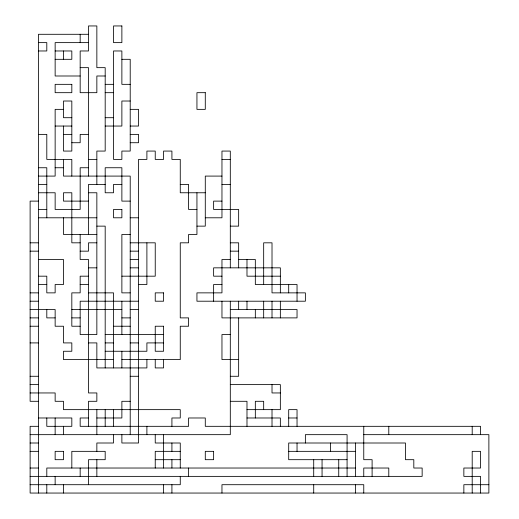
<?xml version="1.0" encoding="UTF-8"?>
<svg xmlns="http://www.w3.org/2000/svg" width="519" height="519" viewBox="0 0 519 519"><rect width="100%" height="100%" fill="white"/><g stroke="black" fill="none" stroke-linecap="round" stroke-linejoin="round"><path stroke-width="0.78" d="M88.509 34.293L38.464 34.293L38.464 493.05M38.464 42.629L46.801 42.629L46.801 50.972L38.464 50.972M88.509 42.629L55.144 42.629L55.144 75.995L80.166 75.995M55.144 50.972L71.823 50.972L71.823 59.315L55.144 59.315M121.874 59.315L130.211 59.315L130.211 151.068L121.874 151.068L121.874 159.404L113.531 159.404L113.531 50.972L121.874 50.972L121.874 84.338L130.211 84.338M80.166 67.658L88.509 67.658L88.509 176.09M105.188 75.995L96.852 75.995L96.852 92.68L80.166 92.68L80.166 50.972L88.509 50.972L88.509 25.95L96.852 25.95L96.852 67.658L105.188 67.658L105.188 151.068L96.852 151.068L96.852 184.433M105.188 84.338L113.531 84.338M105.188 92.68L113.531 92.68M130.211 101.017L121.874 101.017L121.874 126.046L105.188 126.046M63.487 109.36L55.144 109.36L55.144 176.09L38.464 176.09M130.211 109.36L138.554 109.36L138.554 126.046L130.211 126.046M71.823 117.703L63.487 117.703L63.487 101.017L71.823 101.017L71.823 151.068L63.487 151.068L63.487 126.046M105.188 117.703L113.531 117.703M55.144 126.046L71.823 126.046M38.464 134.382L46.801 134.382L46.801 159.404L71.823 159.404L71.823 176.09M63.487 134.382L71.823 134.382M88.509 134.382L80.166 134.382L80.166 142.725L71.823 142.725M130.211 134.382L138.554 134.382L138.554 142.725L130.211 142.725M88.509 159.404L96.852 159.404M221.963 159.404L230.306 159.404M38.464 167.747L46.801 167.747L46.801 217.792M55.144 167.747L63.487 167.747M88.509 167.747L80.166 167.747L80.166 209.455L55.144 209.455L55.144 192.77L38.464 192.77M221.963 176.09L205.284 176.09L205.284 226.135L196.941 226.135M38.464 184.433L46.801 184.433M105.188 184.433L88.509 184.433L88.509 234.478M121.874 184.433L113.531 184.433L113.531 192.77L105.188 192.77L105.188 167.747L121.874 167.747L121.874 201.113L130.211 201.113M180.262 184.433L188.598 184.433L188.598 209.455L196.941 209.455M221.963 184.433L230.306 184.433M88.509 192.77L96.852 192.77L96.852 334.567L80.166 334.567L80.166 301.208L138.554 301.208M205.284 192.77L180.262 192.77L180.262 159.404L171.919 159.404L171.919 151.068L163.576 151.068L163.576 159.404L155.239 159.404L155.239 151.068L146.896 151.068L146.896 159.404L138.554 159.404L138.554 443.005L121.874 443.005L121.874 434.663M38.464 201.113L30.121 201.113L30.121 401.297L38.464 401.297M88.509 201.113L63.487 201.113L63.487 192.77L71.823 192.77L71.823 242.821L80.166 242.821M221.963 201.113L213.627 201.113L213.627 209.455L238.649 209.455L238.649 226.135L230.306 226.135M38.464 209.455L46.801 209.455M38.464 217.792L96.852 217.792M130.211 217.792L138.554 217.792M205.284 217.792L221.963 217.792L221.963 151.068L230.306 151.068L230.306 267.843M96.852 226.135L105.188 226.135L105.188 367.932M96.852 234.478L63.487 234.478L63.487 217.792M130.211 234.478L121.874 234.478L121.874 292.865L130.211 292.865M30.121 242.821L38.464 242.821M96.852 242.821L88.509 242.821L88.509 251.157L80.166 251.157M130.211 242.821L155.239 242.821L155.239 276.179L121.874 276.179M230.306 242.821L238.649 242.821L238.649 267.843M30.121 251.157L38.464 251.157M130.211 251.157L138.554 251.157M230.306 251.157L238.649 251.157M38.464 259.5L63.487 259.5L63.487 284.522L55.144 284.522L55.144 292.865L46.801 292.865L46.801 276.179L38.464 276.179M130.211 259.5L138.554 259.5M230.306 259.5L221.963 259.5L221.963 292.865L196.941 292.865L196.941 301.208L305.373 301.208L305.373 292.865L272.014 292.865L272.014 242.821L263.671 242.821L263.671 284.522M238.649 259.5L255.329 259.5L255.329 284.522L297.037 284.522L297.037 301.208M88.509 267.843L96.852 267.843M130.211 267.843L138.554 267.843M88.509 276.179L80.166 276.179L80.166 292.865L71.823 292.865L71.823 326.23L80.166 326.23M221.963 276.179L213.627 276.179L213.627 267.843L280.351 267.843L280.351 292.865M280.351 276.179L246.986 276.179L246.986 259.5M38.464 284.522L46.801 284.522M80.166 284.522L88.509 284.522M138.554 284.522L146.896 284.522L146.896 242.821M221.963 284.522L213.627 284.522L213.627 301.208M30.121 292.865L38.464 292.865M88.509 292.865L113.531 292.865L113.531 367.932M30.121 301.208L38.464 301.208M30.121 309.545L55.144 309.545L55.144 326.23L63.487 326.23L63.487 342.91L71.823 342.91L71.823 351.253L63.487 351.253L63.487 359.596L113.531 359.596M71.823 309.545L121.874 309.545M130.211 309.545L138.554 309.545M230.306 309.545L297.037 309.545L297.037 317.888L221.963 317.888L221.963 301.208M30.121 317.888L38.464 317.888M55.144 317.888L46.801 317.888L46.801 309.545M71.823 317.888L80.166 317.888M121.874 317.888L130.211 317.888M30.121 326.23L38.464 326.23M113.531 326.23L130.211 326.23M105.188 334.567L163.576 334.567M230.306 334.567L221.963 334.567L221.963 359.596L238.649 359.596M30.121 342.91L38.464 342.91M88.509 342.91L96.852 342.91L96.852 367.932L146.896 367.932L146.896 359.596M105.188 342.91L113.531 342.91M130.211 342.91L138.554 342.91M163.576 342.91L146.896 342.91L146.896 351.253L105.188 351.253M121.874 359.596L180.262 359.596L180.262 326.23L188.598 326.23L188.598 317.888L180.262 317.888L180.262 242.821L188.598 242.821L188.598 234.478L196.941 234.478L196.941 192.77M30.121 376.275L38.464 376.275M130.211 376.275L138.554 376.275M230.306 376.275L238.649 376.275L238.649 317.888M30.121 384.618L38.464 384.618M230.306 384.618L280.351 384.618L280.351 409.64L246.986 409.64M30.121 392.954L55.144 392.954L55.144 401.297L63.487 401.297L63.487 409.64L180.262 409.64L180.262 417.983L171.919 417.983L171.919 426.32M280.351 392.954L272.014 392.954L272.014 384.618M130.211 401.297L121.874 401.297L121.874 417.983L96.852 417.983M230.306 401.297L246.986 401.297L246.986 426.32M38.464 417.983L71.823 417.983L71.823 426.32L46.801 426.32L46.801 417.983M88.509 417.983L80.166 417.983L80.166 426.32L188.598 426.32L188.598 417.983L205.284 417.983L205.284 426.32L480.536 426.32L480.536 434.663M246.986 417.983L280.351 417.983L280.351 426.32M288.694 417.983L297.037 417.983M38.464 426.32L30.121 426.32L30.121 493.05L488.879 493.05L488.879 434.663L363.761 434.663M30.121 434.663L230.306 434.663L230.306 301.208M30.121 443.005L38.464 443.005M30.121 451.342L38.464 451.342M180.262 451.342L155.239 451.342L155.239 468.028M288.694 451.342L355.424 451.342M155.239 459.685L180.262 459.685M347.081 459.685L288.694 459.685L288.694 443.005L405.469 443.005L405.469 459.685L413.812 459.685L413.812 468.028L422.148 468.028L422.148 476.371L30.121 476.371M30.121 468.028L38.464 468.028M355.424 468.028L46.801 468.028L46.801 476.371M30.121 484.707L180.262 484.707L180.262 476.371M488.879 484.707L463.856 484.707L463.856 493.05M480.536 493.05L480.536 476.371L463.856 476.371L463.856 468.028L480.536 468.028L480.536 451.342L472.199 451.342L472.199 493.05M472.199 426.32L472.199 434.663M388.789 426.32L388.789 434.663M388.789 476.371L388.789 468.028L363.761 468.028L363.761 476.371M372.104 476.371L372.104 459.685L363.761 459.685L363.761 426.32M363.761 493.05L363.761 484.707L221.963 484.707L221.963 493.05M355.424 443.005L355.424 476.371M355.424 484.707L355.424 493.05M347.081 476.371L347.081 434.663L305.373 434.663L305.373 443.005M338.738 459.685L338.738 476.371M330.402 443.005L330.402 451.342M322.059 459.685L322.059 476.371M313.716 459.685L313.716 476.371M313.716 484.707L313.716 493.05M297.037 426.32L297.037 409.64L288.694 409.64L288.694 426.32M297.037 443.005L297.037 451.342M288.694 284.522L288.694 292.865M280.351 301.208L280.351 317.888M272.014 301.208L272.014 317.888M272.014 409.64L272.014 426.32M263.671 301.208L263.671 317.888M263.671 409.64L263.671 401.297L255.329 401.297L255.329 417.983M255.329 309.545L255.329 317.888M246.986 301.208L246.986 309.545M238.649 301.208L238.649 309.545M188.598 468.028L188.598 476.371M180.262 468.028L180.262 443.005L155.239 443.005L155.239 434.663M171.919 443.005L171.919 451.342M171.919 459.685L171.919 468.028M171.919 484.707L171.919 493.05M163.576 359.596L163.576 367.932L155.239 367.932L155.239 359.596M163.576 434.663L163.576 468.028M163.576 484.707L163.576 493.05M146.896 426.32L146.896 434.663M130.211 434.663L130.211 176.09L63.487 176.09L63.487 159.404M121.874 301.208L121.874 334.567M121.874 351.253L121.874 367.932M113.531 409.64L113.531 426.32M113.531 434.663L113.531 443.005L96.852 443.005L96.852 451.342M105.188 409.64L105.188 426.32M96.852 409.64L96.852 434.663M96.852 459.685L96.852 476.371M88.509 426.32L88.509 401.297L96.852 401.297L96.852 392.954L88.509 392.954L88.509 259.5L80.166 259.5L80.166 234.478M88.509 484.707L88.509 459.685L105.188 459.685L105.188 451.342L71.823 451.342L71.823 468.028M80.166 34.293L80.166 42.629M80.166 468.028L80.166 476.371M63.487 50.972L63.487 59.315M63.487 426.32L63.487 434.663M63.487 484.707L63.487 493.05M55.144 417.983L55.144 434.663M55.144 476.371L55.144 484.707M46.801 484.707L46.801 493.05M121.874 25.95L113.531 25.95L113.531 42.629L121.874 42.629L121.874 25.95M71.823 84.338L55.144 84.338L55.144 92.68L71.823 92.68L71.823 84.338M205.284 92.68L196.941 92.68L196.941 109.36L205.284 109.36L205.284 92.68M121.874 209.455L113.531 209.455L113.531 217.792L121.874 217.792L121.874 209.455M163.576 292.865L155.239 292.865L155.239 301.208L163.576 301.208L163.576 292.865M163.576 326.23L155.239 326.23L155.239 351.253L163.576 351.253L163.576 326.23M63.487 451.342L55.144 451.342L55.144 459.685L63.487 459.685L63.487 451.342M213.627 451.342L205.284 451.342L205.284 459.685L213.627 459.685L213.627 451.342"/></g></svg>
